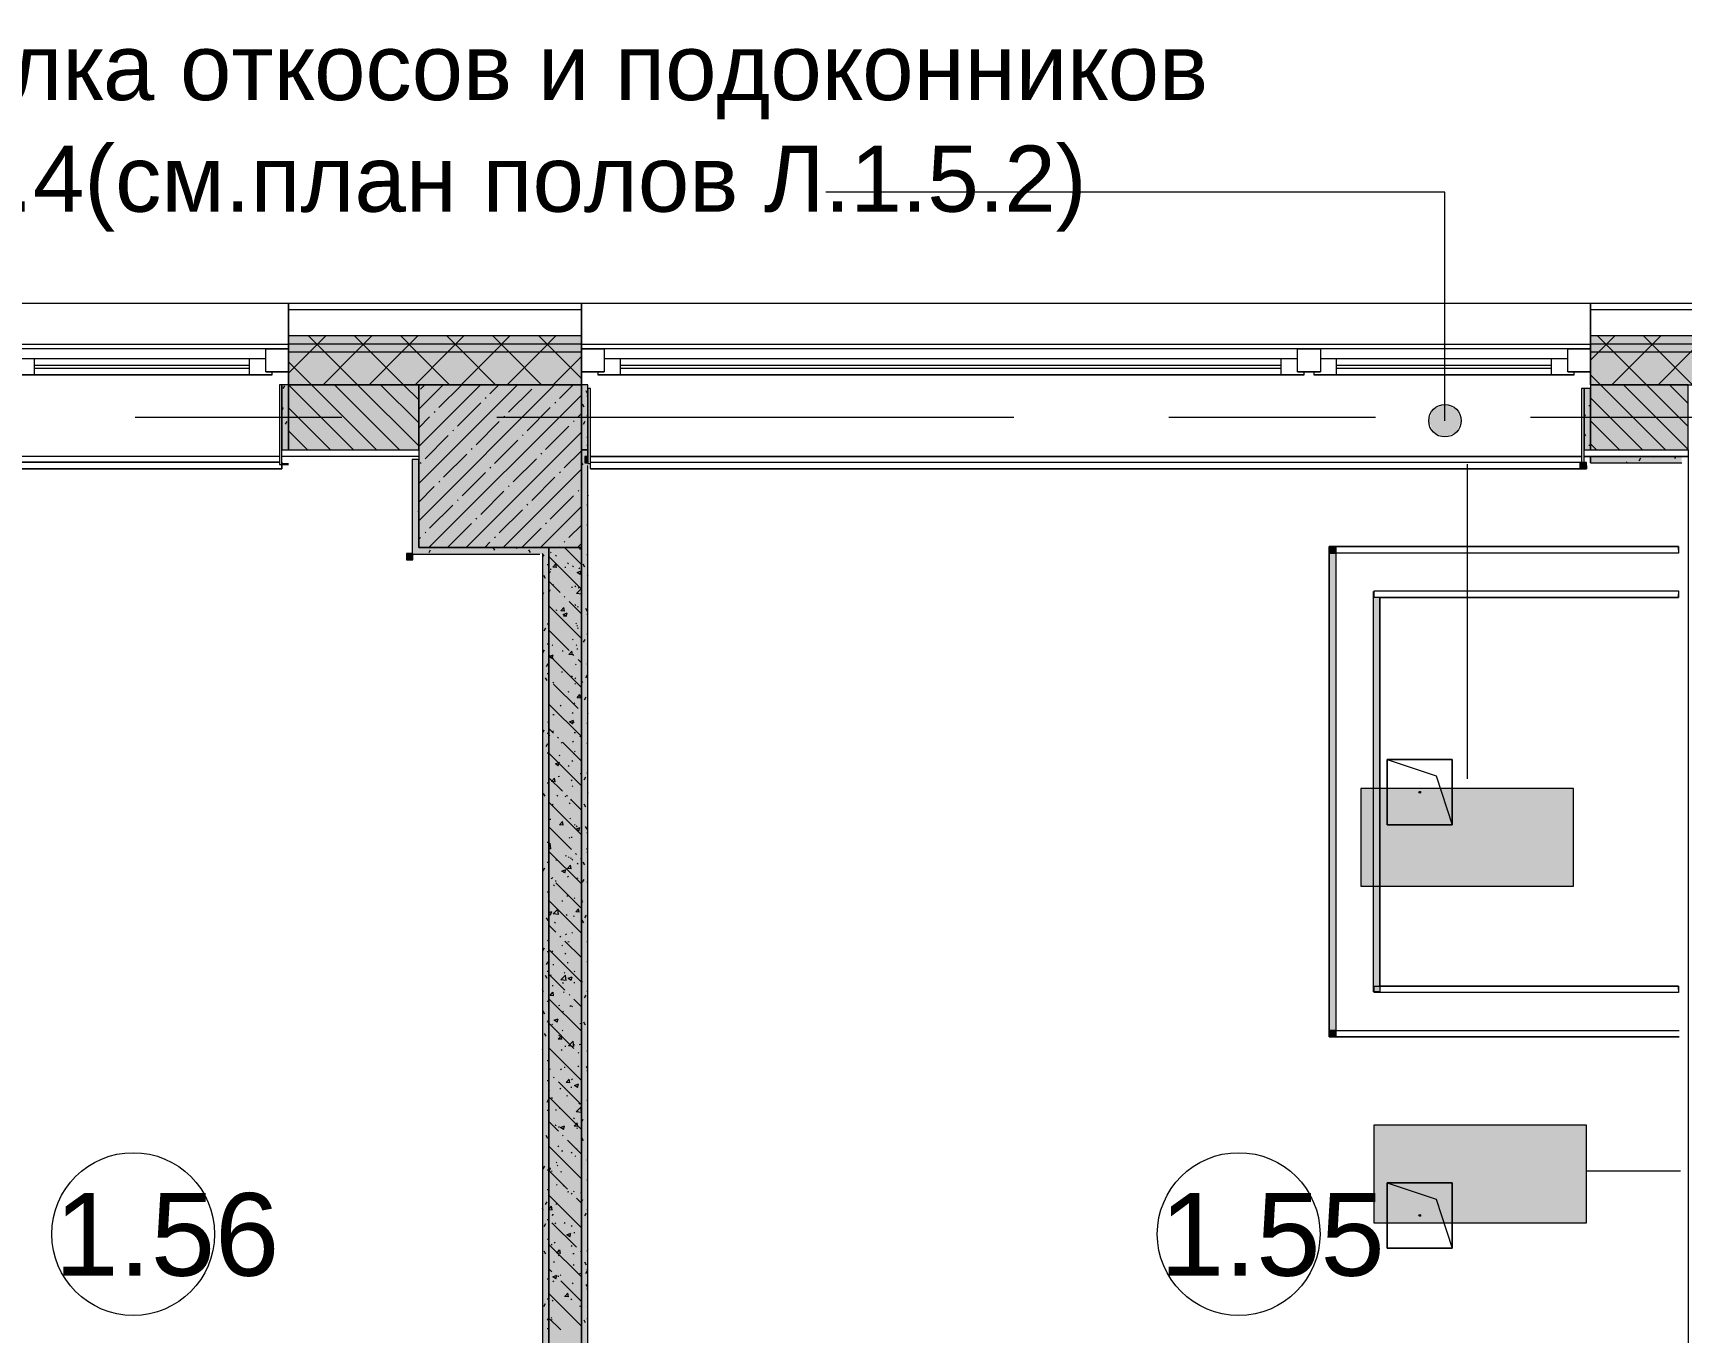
# Model space of a CAD drawing. Header units: millimetres. Extents: x -3817 to 677485, y -22715 to 103890.
# Drawn here: x 75808 to 80871, y 26102 to 30092 of the extents above; entities that cross this region are included whole.
import ezdxf

# ---------------------------------------------------------------- set-up
doc = ezdxf.new("R2010")
doc.units = ezdxf.units.MM
doc.layers.add('PDF _Геометрия', color=7, linetype='Continuous', true_color=0x1d1d1d)
doc.layers.add('PDF _Сплошная заливка', color=7, linetype='Continuous', true_color=0xffffff)
doc.layers.add('PDF _Текст', color=7, linetype='Continuous')
doc.styles.add('PDF GOST-Common', font='arial.ttf')

msp = doc.modelspace()

# ---------------------------------------------------------------- hatches: boundary and pattern name
at = {"layer": 'PDF _Сплошная заливка', "transparency": 33554559}
h = msp.add_hatch(color=256, dxfattribs=at)
h.paths.add_polyline_path([(85213.3, 29111.3), (85213.3, 29161.3), (80593.3, 29161.3), (80593.3, 29111.3), (84533.7, 29111.3)], flags=0)
h.paths.add_polyline_path([(70803.3, 29111.3), (71053.3, 29111.3), (71053.3, 29161.3), (68453.3, 29161.3), (68453.3, 29111.3), (70432.2, 29111.3)], flags=0)
h.paths.add_polyline_path([(73153.3, 29111.3), (74493.3, 29111.3), (74493.3, 29161.3), (73153.3, 29161.3)], flags=0)
h.paths.add_polyline_path([(77111.9, 29111.3), (77493.3, 29111.3), (77493.3, 29161.3), (76593.3, 29161.3), (76593.3, 29111.3)], flags=0)
h.paths.add_polyline_path([(60248.3, 29111.3), (61303.3, 29111.3), (61303.3, 29161.3), (60248.3, 29161.3)], flags=0)
h.paths.add_polyline_path([(66403.3, 29111.3), (67353.3, 29111.3), (67353.3, 29161.3), (66403.3, 29161.3)], flags=0)
h.paths.add_polyline_path([(57815.1, 29111.3), (57948.3, 29111.3), (57948.3, 29161.3), (57103.3, 29161.3), (57103.3, 29111.3), (57444.1, 29111.3)], flags=0)
h.paths.add_polyline_path([(51103.3, 29111.3), (52003.3, 29111.3), (52003.3, 29161.3), (51103.3, 29161.3)], flags=0)
h.paths.add_polyline_path([(55003.3, 29111.3), (55003.3, 29161.3), (54103.3, 29161.3), (54104.2, 29111.3), (54846.4, 29111.3)], flags=0)
h.paths.add_polyline_path([(49003.3, 29111.3), (49003.3, 29161.3), (47903.3, 29161.3), (47903.3, 29111.3), (48909, 29111.3)], flags=0)
h.paths.add_polyline_path([(44803.3, 29111.3), (44803.3, 29161.3), (42403.3, 29161.3), (42403.3, 29111.3), (44455.9, 29111.3)], flags=0)
h = msp.add_hatch(color=256, dxfattribs=at)
h.paths.add_polyline_path([(85213.3, 29011.3), (85213.3, 29111.3), (80593.3, 29111.3), (80593.3, 29011.3), (84533.7, 29011.3)], flags=0)
h.paths.add_polyline_path([(77493.3, 29011.3), (77493.3, 29111.3), (76593.3, 29111.3), (76593.3, 29011.3), (77111.9, 29011.3)], flags=0)
h.paths.add_polyline_path([(67353.3, 29011.3), (67353.3, 29013.3), (67321.3, 29013.3), (67321.3, 29021.3), (67353.3, 29021.3), (67353.3, 29111.3), (66403.3, 29111.3), (66403.3, 29011.3), (67321.3, 29011.3)], flags=0)
h.paths.add_polyline_path([(68485.3, 29011.3), (71053.3, 29011.3), (71053.3, 29111.3), (68453.3, 29111.3), (68453.3, 29021.3), (68485.3, 29021.3), (68485.3, 29013.3), (68453.3, 29011.3)], flags=0)
h.paths.add_polyline_path([(74283.3, 29011.3), (74493.3, 29011.3), (74493.3, 29111.3), (73153.3, 29111.3), (73153.3, 29011.3), (74143.2, 29011.3)], flags=0)
h.paths.add_polyline_path([(54403.3, 29011.3), (55003.3, 29011.3), (55003.3, 29111.3), (54103.3, 29111.3), (54104.2, 29011.3)], flags=0)
h.paths.add_polyline_path([(60783.9, 29011.3), (61303.3, 29011.3), (61303.3, 29111.3), (60248.3, 29111.3), (60248.3, 29011.3), (60412.8, 29011.3)], flags=0)
h.paths.add_polyline_path([(51103.3, 29011.3), (52003.3, 29011.3), (52003.3, 29111.3), (51103.3, 29111.3)], flags=0)
h.paths.add_polyline_path([(57103.3, 29011.3), (57948.3, 29011.3), (57948.3, 29111.3), (57103.3, 29111.3)], flags=0)
h.paths.add_polyline_path([(48403.3, 29011.3), (49003.3, 29011.3), (49003.3, 29111.3), (47903.3, 29111.3), (47903.3, 29011.3), (48166.8, 29011.3)], flags=0)
h.paths.add_polyline_path([(44803.3, 29011.3), (44803.3, 29111.3), (42403.3, 29111.3), (42403.3, 29011.3), (44455.9, 29011.3)], flags=0)
h = msp.add_hatch(color=256, dxfattribs=at)
h.paths.add_polyline_path([(80822.8, 28811.3), (80893.3, 28811.3), (80893.3, 29011.3), (80593.3, 29011.3), (80593.3, 28811.3)], flags=0)
h.paths.add_polyline_path([(73783.3, 28811.3), (73783.3, 29011.3), (73153.3, 29011.3), (73153.3, 28811.3), (73401, 28811.3)], flags=0)
h.paths.add_polyline_path([(74493.3, 28811.3), (74493.3, 29011.3), (74283.3, 29011.3), (74283.3, 28811.3)], flags=0)
h.paths.add_polyline_path([(76593.3, 28811.3), (76993.3, 28811.3), (76993.3, 29011.3), (76593.3, 29011.3)], flags=0)
h.paths.add_polyline_path([(68553.3, 28811.3), (70553.3, 28811.3), (70553.3, 29011.3), (68449.3, 29011.3), (68449.3, 28811.3)], flags=0)
h.paths.add_polyline_path([(67303.3, 28811.3), (67303.3, 29011.3), (67003.3, 29011.3), (67003.3, 28811.3), (67092.4, 28811.3)], flags=0)
h.paths.add_polyline_path([(60248.3, 28811.3), (60378.3, 28811.3), (60378.3, 29008.8), (60978.3, 29008.8), (60978.3, 28811.3), (61303.3, 28811.3), (61303.3, 29011.3), (60248.3, 29011.3), (60248.3, 28992.2)], flags=0)
h.paths.add_polyline_path([(54103.3, 28811.3), (54403.3, 28811.3), (54403.3, 29011.3), (54103.3, 29011.3)], flags=0)
h.paths.add_polyline_path([(57948.3, 28811.3), (57948.3, 29011.3), (57103.3, 29011.3), (57103.3, 28811.3), (57815.1, 28811.3)], flags=0)
h.paths.add_polyline_path([(43003.3, 28811.3), (44803.3, 28811.3), (44803.3, 29011.3), (43003.3, 29011.3)], flags=0)
h.paths.add_polyline_path([(52003.3, 28811.3), (52003.3, 29011.3), (51103.3, 29011.3), (51103.3, 28811.3), (51877.7, 28811.3)], flags=0)
h.paths.add_polyline_path([(47903.3, 28811.3), (48403.3, 28811.3), (48403.3, 29011.3), (47903.3, 29011.3)], flags=0)
for color, points in [(256, [(77111.9, 28511.3), (77493.3, 28511.3), (77493.3, 29011.3), (76993.3, 29011.3), (76993.3, 28511.3)]), (7, [(80146, 28850.8), (80181.3, 28865.5), (80196, 28900.8), (80181.3, 28936.2), (80146, 28950.8), (80110.6, 28936.2), (80096, 28900.8), (80110.6, 28865.5)]), (256, [(77393.3, 28491.3), (77393.3, 28511.3), (76993.3, 28511.3), (76993.3, 28491.3), (77373.3, 28491.3)])]:
    msp.add_hatch(color=color, dxfattribs=at).paths.add_polyline_path(points)

# ---------------------------------------------------------------- linework, layer by layer
at = {"layer": 'PDF _Геометрия', "color": 7, "lineweight": 9}
for points in [[(80146, 28900.8), (80146, 29602.8), (79271, 29602.8), (78244, 29602.8)], [(77493.3, 29241.3), (76593.3, 29241.3)], [(85213.3, 29161.3), (85213.3, 29241.3), (80593.3, 29241.3)], [(77493.3, 29161.3), (76593.3, 29161.3)], [(77493.3, 29136.3), (76593.3, 29136.3)], [(85213.3, 29111.3), (85213.3, 29161.3), (80593.3, 29161.3)], [(85453.3, 25670.3), (85292.3, 25670.3), (85292.3, 29136.3), (80593.3, 29136.3)], [(77493.3, 29111.3), (76593.3, 29111.3)], [(85213.3, 29011.3), (85213.3, 29111.3), (80593.3, 29111.3)], [(76565.3, 28773.3), (74527.8, 28773.3), (76565.3, 28773.3)], [(76573.3, 28773.3), (76573.3, 28753.3), (76573.3, 28763.3)], [(77513.3, 24731.3), (77513.3, 28763.3)], [(77521.3, 28753.3), (80580.8, 28753.3), (77521.3, 28753.3), (77521.3, 28773.3), (80565.3, 28773.3)], [(80214.6, 28767.4), (80214.6, 27800.9)], [(80573.2, 28773.3), (80580.8, 28773.3)], [(80580.8, 28763.3), (80580.8, 28753.3), (80580.8, 28763.3)], [(80593.3, 28771.3), (80852.3, 28771.3), (80873.3, 28771.3)], [(79790.3, 28494.3), (79790.3, 28514.3), (79790.3, 28494.3)], [(79810.3, 28514.3), (79790.3, 28514.3), (79810.3, 28514.3), (79810.3, 27008.3)], [(79790.8, 28514.3), (79810.3, 28514.3)], [(80863.3, 28504.3), (80863.3, 28514.3), (80863.3, 28494.3), (79810.3, 28494.3)], [(76993.3, 28491.3), (77365.3, 28491.3)], [(77373.3, 28491.3), (77373.3, 25139.3)], [(80863.3, 27154.3), (80863.3, 27164.3), (80863.3, 27144.3), (79928.3, 27144.3), (79928.3, 27164.3), (80863.3, 27164.3), (79946.3, 27164.3), (79946.3, 28358.3), (79946.3, 27146.3), (79926.3, 27146.3), (79926.3, 28376.3)], [(79946.3, 28358.3), (80863.3, 28358.3), (79928.3, 28358.3), (79928.3, 28378.3), (80863.3, 28378.3), (80863.3, 28358.3), (80863.3, 28368.3)], [(79968.6, 27859.8), (80118.6, 27809.8), (80168.6, 27659.8)], [(79810.3, 27008.4), (79790.3, 27008.4), (79790.3, 27027.9)], [(79810.3, 27008.3), (79790.3, 27008.3), (79810.3, 27008.3)], [(79800.3, 27008.3), (80865.3, 27008.3), (79800.3, 27008.3), (79800.3, 27028.3), (80865.3, 27028.3)], [(80869.3, 26595.7), (80581.1, 26595.7)], [(79968.6, 26559.8), (80118.6, 26509.8), (80168.6, 26359.8)]]:
    msp.add_lwpolyline(points, dxfattribs=at)
at = {"layer": 'PDF _Геометрия', "color": 9, "lineweight": 9, "true_color": 0xc0c0c0}
for points in [[(76593.3, 29011.3), (76593.3, 29261.3), (74493.3, 29261.3), (74493.3, 29011.3), (74493.3, 28811.3), (74283.3, 28811.3), (74283.3, 29011.3), (73783.3, 29011.3), (73783.3, 28811.3), (73153.3, 28811.3), (73153.3, 29011.3), (73153.3, 29261.3), (74493.3, 29261.3), (74493.3, 29011.3)], [(80593.3, 29011.3), (80593.3, 29261.3), (77493.3, 29261.3), (77493.3, 29011.3)], [(85453.3, 25749.3), (85371.3, 25749.3), (85371.3, 29261.3), (85366.3, 29261.3), (85213.3, 29261.3), (80593.3, 29261.3), (80593.3, 29011.3), (80593.3, 28811.3), (80893.3, 28811.3), (80893.3, 29011.3), (85213.3, 29011.3), (85213.3, 25591.3), (85363.3, 25591.3)], [(80573.3, 28771.3), (80573.3, 28999.3), (80565.3, 28999.3), (80565.3, 28767.4), (80573.3, 28767.4)], [(77513.3, 28771.3), (77513.3, 28811.3), (77493.3, 28811.3), (77493.3, 24711.3), (77513.3, 24711.3), (77563.3, 24711.3), (77493.3, 24711.3), (77493.3, 28511.3), (77393.3, 28511.3), (77393.3, 25111.4)], [(80893.3, 28811.3), (80893.3, 28791.3), (80573.3, 28791.3), (80593.3, 28791.3), (80593.3, 28771.3), (80593.3, 28791.3), (80873.3, 28791.3), (80893.3, 28791.3), (80893.3, 24731.3), (80893.3, 24711.3), (78723.3, 24711.3), (80893.3, 24711.3)], [(76565.3, 28791.3), (74521.3, 28791.3)], [(76993.3, 24711.3), (76493.3, 24711.3), (76493.3, 25011.3), (76993.3, 25011.3), (76993.3, 25111.4), (76393.3, 25111.4), (76393.3, 25011.3), (76393.3, 24711.3), (76018.1, 24711.3), (76373.3, 24711.3), (76393.3, 24711.3), (76393.3, 25111.4), (77373.3, 25111.4), (77393.3, 25111.4), (77393.3, 28491.3), (77393.3, 28511.3), (76993.3, 28511.3), (76993.3, 28781.3), (76973.3, 28781.3), (76973.3, 28491.3), (76993.3, 28491.3)], [(76993.3, 28791.3), (76573.3, 28791.3)]]:
    msp.add_lwpolyline(points, dxfattribs=at)
for points in [[(76593.3, 29011.3), (76593.3, 28811.3), (76993.3, 28811.3), (76993.3, 29011.3), (77493.3, 29011.3), (77493.3, 29261.3), (76593.3, 29261.3)], [(76573.3, 28766.3), (76573.3, 29011.3), (76565.3, 29011.3), (76565.3, 28766.3)], [(76593.3, 28811.3), (76593.3, 29011.3), (76573.3, 29011.3), (76573.3, 28811.3)], [(77513.3, 28811.3), (77513.3, 29011.3), (77493.3, 29011.3), (77493.3, 28811.3)], [(77521.3, 28769.3), (77521.3, 28999.3), (77513.3, 28999.3), (77513.3, 28769.3)], [(80593.3, 28811.3), (80593.3, 28999.3), (80573.3, 28999.3), (80573.3, 28811.3)], [(77503.3, 28771.3), (77513.3, 28771.3), (77513.3, 28791.3), (77503.3, 28791.3)], [(80565.3, 28791.3), (77521.3, 28791.3)]]:
    msp.add_lwpolyline(points, close=True, dxfattribs=at)
at = {"layer": 'PDF _Геометрия', "color": 116, "lineweight": 13, "true_color": 0x008040}
for points in [[(74493.3, 29136.3), (76593.3, 29136.3)], [(77493.3, 29136.3), (80593.3, 29136.3)]]:
    msp.add_lwpolyline(points, dxfattribs=at)
at = {"layer": 'PDF _Геометрия', "color": 253, "lineweight": 9, "true_color": 0xaaaaaa}
for points in [[(76593.3, 29121.3), (74493.3, 29121.3)], [(80593.3, 29121.3), (77493.3, 29121.3)], [(75813.3, 29071.3), (76473.3, 29071.3)], [(77613.3, 29071.3), (79643.3, 29071.3)], [(79813.3, 29071.3), (80473.3, 29071.3)], [(76473.3, 29061.3), (75813.3, 29061.3)], [(76523.3, 29051.4), (76593.3, 29051.4)], [(77493.3, 29051.4), (77563.3, 29051.4)], [(79643.3, 29061.3), (77613.3, 29061.3)], [(79693.3, 29051.4), (79763.3, 29051.4)], [(80473.3, 29061.3), (79813.3, 29061.3)], [(80523.3, 29051.4), (80593.3, 29051.4)], [(76122.6, 28911.3), (76757.6, 28911.3)], [(77233.8, 28911.3), (78821.3, 28911.3)], [(79297.6, 28911.3), (79932.6, 28911.3)], [(80408.8, 28911.3), (82443.3, 28911.3), (84943.3, 28911.3)]]:
    msp.add_lwpolyline(points, dxfattribs=at)
at = {"layer": 'PDF _Геометрия', "color": 253, "lineweight": 13, "true_color": 0xaaaaaa}
for points in [[(76593.3, 29121.3), (76593.3, 29051.4), (76523.3, 29051.4), (76523.3, 29121.3)], [(77563.3, 29121.3), (77563.3, 29051.4), (77493.3, 29051.4), (77493.3, 29121.3)], [(79763.3, 29121.3), (79763.3, 29051.4), (79693.3, 29051.4), (79693.3, 29121.3)], [(80593.3, 29121.3), (80593.3, 29051.4), (80523.3, 29051.4), (80523.3, 29121.3)], [(75743.3, 29041.3), (76543.3, 29041.3), (76543.3, 29051.4), (76523.3, 29051.4), (76523.3, 29091.3), (75763.3, 29091.3), (75763.3, 29051.4), (75743.3, 29051.4)], [(77543.3, 29041.3), (79713.3, 29041.3), (79713.3, 29051.4), (79693.3, 29051.4), (79693.3, 29091.3), (77563.3, 29091.3), (77563.3, 29051.4), (77543.3, 29051.4)], [(79743.3, 29041.3), (80543.3, 29041.3), (80543.3, 29051.4), (80523.3, 29051.4), (80523.3, 29091.3), (79763.3, 29091.3), (79763.3, 29051.4), (79743.3, 29051.4)]]:
    msp.add_lwpolyline(points, close=True, dxfattribs=at)
at = {"layer": 'PDF _Геометрия', "lineweight": 9}
for points in [[(76593.3, 29046.7), (76657.9, 29111.3), (76707.9, 29161.3)], [(76993.3, 28823.2), (76805.1, 29011.3), (76705.1, 29111.3), (76655.1, 29161.3)], [(76699.3, 29011.3), (76799.3, 29111.3), (76849.3, 29161.3)], [(76993.3, 28964.6), (76946.5, 29011.3), (76846.5, 29111.3), (76796.5, 29161.3)], [(76840.7, 29011.3), (76940.7, 29111.3), (76990.7, 29161.3)], [(77088, 29011.3), (76988, 29111.3), (76938, 29161.3)], [(76982.2, 29011.3), (77082.2, 29111.3), (77132.2, 29161.3)], [(77229.4, 29011.3), (77129.4, 29111.3), (77079.4, 29161.3)], [(77123.6, 29011.3), (77223.6, 29111.3), (77273.6, 29161.3)], [(77370.8, 29011.3), (77270.8, 29111.3), (77220.8, 29161.3)], [(77265, 29011.3), (77365, 29111.3), (77415, 29161.3)], [(77493.3, 29030.3), (77412.2, 29111.3), (77362.2, 29161.3)], [(80593.3, 29086.9), (80617.7, 29111.3), (80667.7, 29161.3)], [(80893.3, 28883), (80764.9, 29011.3), (80664.9, 29111.3), (80614.9, 29161.3)], [(80659.1, 29011.3), (80759.1, 29111.3), (80809.1, 29161.3)], [(80906.3, 29011.3), (80806.3, 29111.3), (80756.3, 29161.3)], [(80800.5, 29011.3), (80900.5, 29111.3), (80950.5, 29161.3)], [(76863.7, 28811.3), (76663.7, 29011.3), (76593.3, 29081.8)], [(77406.4, 29011.3), (77493.3, 29098.2)], [(76793, 28811.3), (76593.3, 29011.1)], [(76934.4, 28811.3), (76734.4, 29011.3)], [(76993.3, 28893.9), (76875.8, 29011.3)], [(76993.3, 28935.9), (77068.7, 29011.3)], [(76993.3, 28821.8), (77182.8, 29011.3)], [(76993.3, 28707.8), (77296.8, 29011.3)], [(76993.3, 28593.7), (77410.9, 29011.3)], [(76998.4, 28998), (77011.7, 29011.3)], [(77055.4, 28941), (77125.8, 29011.3)], [(77212.3, 28983.8), (77239.8, 29011.3)], [(77426.1, 28969.5), (77467.9, 29011.3)], [(80823.5, 28811.3), (80623.5, 29011.3), (80593.3, 29041.6)], [(80893.3, 28812.3), (80694.2, 29011.3)], [(80893.3, 28953.7), (80835.6, 29011.3)], [(77024.9, 28511.3), (77493.3, 28979.7)], [(77198, 28969.5), (77200.4, 28971.9)], [(77269.3, 28926.8), (77340.6, 28998)], [(80752.8, 28811.3), (80593.3, 28970.9)], [(76722.3, 28811.3), (76593.3, 28940.4)], [(76993.3, 28878.9), (77026.9, 28912.5)], [(77041.2, 28926.8), (77043.5, 28929.1)], [(77112.5, 28884), (77183.7, 28955.3)], [(77255, 28912.5), (77257.4, 28914.9)], [(77326.3, 28869.7), (77397.6, 28941)], [(77411.8, 28955.3), (77414.2, 28957.6)], [(77483.1, 28912.5), (77493.3, 28922.7)], [(76651.6, 28811.3), (76593.3, 28869.6)], [(77098.2, 28869.7), (77100.6, 28872.1)], [(77139, 28511.3), (77493.3, 28865.6)], [(77169.5, 28827), (77240.8, 28898.3)], [(77383.3, 28812.7), (77454.6, 28884)], [(77468.9, 28898.3), (77471.2, 28900.6)], [(80682.1, 28811.3), (80593.3, 28900.2)], [(77012.7, 28784.2), (77083.9, 28855.5)], [(77155.2, 28812.7), (77157.6, 28815.1)], [(77226.5, 28769.9), (77297.8, 28841.2)], [(77312, 28855.5), (77314.4, 28857.9)], [(77440.4, 28755.7), (77493.3, 28808.6)], [(80611.4, 28811.3), (80593.3, 28829.4)], [(76998.4, 28769.9), (77000.8, 28772.3)], [(77069.7, 28727.2), (77141, 28798.5)], [(77212.3, 28755.7), (77214.6, 28758.1)], [(77283.5, 28712.9), (77354.8, 28784.2)], [(77369.1, 28798.5), (77371.4, 28800.8)], [(77055.4, 28712.9), (77057.8, 28715.3)], [(77126.7, 28670.2), (77198, 28741.4)], [(77253, 28511.3), (77493.3, 28751.6)], [(77340.6, 28655.9), (77411.8, 28727.2)], [(77426.1, 28741.4), (77428.5, 28743.8)], [(76993.3, 28650.8), (77041.2, 28698.7)], [(77112.5, 28655.9), (77114.8, 28658.3)], [(77183.7, 28613.1), (77255, 28684.4)], [(77269.3, 28698.7), (77271.6, 28701)], [(77397.6, 28598.9), (77468.9, 28670.2)], [(77483.1, 28684.4), (77485.5, 28686.8)], [(77026.9, 28570.4), (77098.2, 28641.6)], [(77240.8, 28556.1), (77312, 28627.4)], [(77326.3, 28641.6), (77328.7, 28644)], [(77367.1, 28511.3), (77493.3, 28637.5)], [(77012.7, 28556.1), (77015, 28558.5)], [(77083.9, 28513.3), (77155.2, 28584.6)], [(77169.5, 28598.9), (77171.9, 28601.2)], [(77310.1, 28511.3), (77369.1, 28570.4)], [(77383.3, 28584.6), (77385.7, 28587)], [(77454.6, 28541.8), (77493.3, 28580.5)], [(76993.3, 28536.7), (76998.4, 28541.8)], [(77196, 28511.3), (77212.3, 28527.6)], [(77226.5, 28541.8), (77228.9, 28544.2)], [(77424.1, 28511.3), (77426.1, 28513.3)], [(77440.4, 28527.6), (77442.7, 28530)], [(77481.1, 28511.3), (77493.3, 28523.5)]]:
    msp.add_lwpolyline(points, dxfattribs=at)
at = {"layer": 'PDF _Геометрия', "color": 253, "lineweight": 13, "true_color": 0xaaaaaa}
for points in [[(75813.3, 29041.3), (75813.3, 29091.3)], [(76473.3, 29041.3), (76473.3, 29091.3)], [(77613.3, 29041.3), (77613.3, 29091.3)], [(79643.3, 29041.3), (79643.3, 29091.3)], [(79813.3, 29041.3), (79813.3, 29091.3)], [(80473.3, 29041.3), (80473.3, 29091.3)], [(76543.3, 29041.3), (75743.3, 29041.3)], [(79713.3, 29041.3), (77543.3, 29041.3)], [(80543.3, 29041.3), (79743.3, 29041.3)]]:
    msp.add_lwpolyline(points, dxfattribs=at)
at = {"layer": 'PDF _Геометрия', "color": 253, "lineweight": 9, "true_color": 0x9b9b9b}
for points in [[(76582.2, 29010.4), (76581.6, 29011.3)], [(76581.3, 29008.2), (76576.2, 28999.5)], [(77512.3, 28984.3), (77507.3, 28993)], [(77510.1, 28977.6), (77513.3, 28977.6)], [(76573.3, 28947.1), (76575.2, 28947.1)], [(76577.2, 28940.2), (76573.3, 28933.4)], [(77501.2, 28942.6), (77496.2, 28951.3)], [(77510.1, 28916.6), (77513.3, 28916.6)], [(80574.9, 28922.3), (80573.3, 28925.2)], [(80577, 28918.6), (80573.3, 28912.2)], [(80588.5, 28947.1), (80593.3, 28947.1)], [(76588.3, 28898.6), (76583.3, 28889.9)], [(77503.3, 28898.3), (77498.2, 28889.6)], [(80579, 28854.3), (80574, 28863)], [(76573.3, 28825.2), (76575.2, 28825.2)], [(77494.1, 28833), (77493.3, 28834.5)], [(77513.3, 28854.6), (77509.4, 28847.9)], [(77510.1, 28825.2), (77513.3, 28825.2)], [(80588.5, 28825.2), (80593.3, 28825.2)], [(76991.9, 28764.2), (76993.3, 28764.2)], [(77498.2, 28764.9), (77493.3, 28773.5)], [(80662.1, 28771.3), (80661.3, 28772.6)], [(80704.9, 28774.4), (80703.1, 28771.3)], [(80746.5, 28785.5), (80741.5, 28776.8)], [(80785.1, 28791.3), (80783.1, 28788)], [(80855.5, 28791.3), (80851.2, 28783.9)], [(77513.3, 28671.8), (77512.4, 28670.2)], [(77513.3, 28677.9), (77512.5, 28679.2)], [(76973.3, 28637.8), (76973.3, 28637.8)], [(76993.3, 28624.5), (76990.4, 28619.6)], [(76991.9, 28642.3), (76993.3, 28642.3)], [(77510.1, 28642.3), (77513.3, 28642.3)], [(77510.1, 28581.3), (77513.3, 28581.3)], [(76991.9, 28550.9), (76993.3, 28550.9)], [(77227.2, 28502.9), (77222.3, 28511.3)], [(77244.7, 28511.3), (77243.2, 28508.9)], [(77295.2, 28506.9), (77292.7, 28511.3)], [(77494, 28516.5), (77493.3, 28515.2)], [(77028.9, 28503.4), (77023.9, 28494.7)], [(77336.8, 28495.8), (77331.8, 28504.5)], [(77378.5, 28484.6), (77374.6, 28491.3), (77373.4, 28493.3)], [(77388.1, 28459.4), (77393.3, 28459.4)], [(77503.4, 28451.2), (77498.4, 28459.9)], [(77510.1, 28489.9), (77513.3, 28489.9)], [(77382.6, 28416.6), (77377.5, 28425.3)], [(77513.3, 28427.9), (77511.3, 28424.5)], [(77376.2, 28373.3), (77373.3, 28368.3)], [(77511.5, 28315.1), (77506.5, 28323.8)], [(77510.1, 28307), (77513.3, 28307)], [(77383.2, 28263.7), (77378.2, 28254.9)], [(77388.1, 28276.5), (77393.3, 28276.5)], [(77388.1, 28215.6), (77393.3, 28215.6)], [(77504.1, 28229.1), (77499, 28220.4)], [(77510.1, 28246.1), (77513.3, 28246.1)], [(77379.1, 28195.6), (77374.1, 28186.9)], [(77390.3, 28154), (77385.3, 28145.3)], [(77510.1, 28154.6), (77513.3, 28154.6)], [(77387.7, 28102.8), (77382.7, 28111.5)], [(77388.1, 28124.1), (77393.3, 28124.1)], [(77497.4, 28095.8), (77493.3, 28102.9)], [(77511.1, 28119.4), (77506.1, 28110.7)], [(77507, 28051.4), (77502, 28042.7)], [(77513.3, 28001.2), (77513.2, 28001)], [(77378, 27949.9), (77373.3, 27941.6)], [(77393.3, 27971.3), (77390.9, 27975.5)], [(77510.1, 27971.7), (77513.3, 27971.7)], [(77389.2, 27908.3), (77384.2, 27899.5)], [(77388.1, 27941.3), (77393.3, 27941.3)], [(77510.1, 27910.8), (77513.3, 27910.8)], [(77373.6, 27883.5), (77373.3, 27884.1)], [(77388.1, 27880.3), (77393.3, 27880.3)], [(77505.9, 27805.7), (77500.9, 27796.9)], [(77510.1, 27819.3), (77513.3, 27819.3)], [(77381.8, 27747.4), (77376.7, 27756.1)], [(77388.1, 27788.9), (77393.3, 27788.9)], [(77513.3, 27757.4), (77512.1, 27755.3)], [(77513.3, 27763.5), (77512.8, 27764.3)], [(77506.7, 27714), (77501.6, 27722.7)], [(77510.7, 27645.9), (77505.7, 27654.6)], [(77388.1, 27606), (77393.3, 27606)], [(77493.7, 27601.6), (77493.3, 27600.8)], [(77510.1, 27636.5), (77513.3, 27636.5)], [(77388.1, 27545), (77393.3, 27545)], [(77503.7, 27536.3), (77498.6, 27545)], [(77513.3, 27580.6), (77509.8, 27586.6)], [(77510.1, 27575.5), (77513.3, 27575.5)], [(77379.9, 27526.5), (77374.9, 27517.7)], [(77388.1, 27453.6), (77393.3, 27453.6)], [(77500.8, 27491.9), (77495.7, 27483.2)], [(77510.1, 27484.1), (77513.3, 27484.1)], [(77496.6, 27426.6), (77493.3, 27432.4)], [(77496.7, 27423.9), (77493.3, 27417.9)], [(77391, 27365.6), (77386, 27374.3)], [(77500.7, 27358.6), (77495.7, 27367.3)], [(77507.8, 27382.2), (77502.8, 27373.5)], [(77393.3, 27300.8), (77390.1, 27306.3)], [(77510.1, 27301.2), (77513.3, 27301.2)], [(77378.8, 27280.7), (77373.8, 27272)], [(77390, 27239.1), (77385, 27230.4)], [(77388.1, 27270.7), (77393.3, 27270.7)], [(77510.1, 27240.2), (77513.3, 27240.2)], [(77388, 27187.9), (77383, 27196.6)], [(77388.1, 27209.8), (77393.3, 27209.8)], [(77376.9, 27146.3), (77373.3, 27152.5)], [(77495.6, 27178.1), (77493.3, 27174.1)], [(77510.1, 27148.8), (77513.3, 27148.8)], [(77388.1, 27118.3), (77393.3, 27118.3)], [(77393.3, 27122.8), (77392, 27120.7)], [(77506.7, 27136.5), (77501.7, 27127.8)], [(77381, 27078.3), (77375.9, 27087)], [(77393, 27061.4), (77388, 27052.7)], [(77505.9, 27044.8), (77500.8, 27053.5)], [(77513.3, 27086.8), (77512.9, 27086.1)], [(77385, 27010.2), (77380, 27018.9)], [(77373.9, 26968.6), (77373.3, 26969.7)], [(77388.1, 26935.4), (77393.3, 26935.4)], [(77510.1, 26965.9), (77513.3, 26965.9)], [(77513.3, 26910.1), (77509, 26917.4)], [(77510.1, 26904.9), (77513.3, 26904.9)], [(77388.1, 26874.5), (77393.3, 26874.5)], [(77391.9, 26815.6), (77386.9, 26806.9)], [(77510.1, 26813.5), (77513.3, 26813.5)], [(77388.1, 26783), (77393.3, 26783)], [(77497.5, 26754.7), (77493.3, 26747.4)], [(77390.2, 26696.5), (77385.2, 26705.2)], [(77499.9, 26689.4), (77494.9, 26698.1)], [(77379.6, 26611.5), (77374.6, 26602.8)], [(77388.1, 26600.1), (77393.3, 26600.1)], [(77510.1, 26630.6), (77513.3, 26630.6)], [(77388.1, 26539.2), (77393.3, 26539.2)], [(77510.1, 26569.7), (77513.3, 26569.7)], [(77376.1, 26477.1), (77373.3, 26482)], [(77386.7, 26501.9), (77381.7, 26493.2)], [(77496.4, 26508.9), (77493.3, 26503.5)], [(77382.6, 26433.8), (77377.6, 26425.1)], [(77388.1, 26447.7), (77393.3, 26447.7)], [(77507.5, 26467.3), (77502.5, 26458.6)], [(77510.1, 26478.2), (77513.3, 26478.2)], [(77393.3, 26391.3), (77388.8, 26383.5)], [(77384.2, 26341.1), (77379.2, 26349.8)], [(77513.3, 26355.3), (77509.6, 26348.9)], [(77509.1, 26307.6), (77504.1, 26316.3)], [(77510.5, 26289.6), (77505.5, 26280.9)], [(77510.1, 26295.3), (77513.3, 26295.3)], [(77388.1, 26264.9), (77393.3, 26264.9)], [(77513.2, 26239.6), (77508.2, 26248.3)], [(77510.1, 26234.4), (77513.3, 26234.4)], [(77381.5, 26188.1), (77376.5, 26179.4)], [(77388.1, 26203.9), (77393.3, 26203.9)], [(77513.3, 26178.5), (77512.3, 26180.2)], [(77392.7, 26146.5), (77387.7, 26137.8)], [(77506.2, 26129.9), (77501.1, 26138.6)], [(77510.1, 26142.9), (77513.3, 26142.9)], [(77388.1, 26112.5), (77393.3, 26112.5)]]:
    msp.add_lwpolyline(points, dxfattribs=at)
at = {"layer": 'PDF _Геометрия', "color": 7, "lineweight": 9}
for points in [[(76993.3, 29011.3), (76593.3, 29011.3)], [(77493.3, 28511.3), (77493.3, 29011.3), (76993.3, 29011.3), (76993.3, 28811.3), (76993.3, 28511.3)], [(80893.3, 29011.3), (80593.3, 29011.3)], [(76573.3, 28753.3), (74508.3, 28753.3)], [(80863.3, 28514.3), (79790.3, 28514.3)], [(79790.3, 27008.3), (79790.3, 28514.3)], [(79790.8, 28494.3), (79810.3, 28494.3), (79810.3, 28514.3), (79790.8, 28514.3)], [(80168.6, 27659.8), (79968.6, 27659.8), (79968.6, 27859.8), (80168.6, 27859.8)], [(80168.6, 27659.8), (80168.6, 27859.8), (79968.6, 27859.8), (79968.6, 27659.8)], [(80541.2, 27770.8), (79888, 27770.8), (79888, 27470.8), (80541.2, 27470.8)], [(79790.3, 27027.9), (79790.3, 27008.4), (79810.3, 27008.4), (79810.3, 27027.9)], [(80581.1, 26737.6), (79928, 26737.6), (79928, 26437.6), (80581.1, 26437.6)], [(80168.6, 26359.8), (79968.6, 26359.8), (79968.6, 26559.8), (80168.6, 26559.8)], [(80168.6, 26359.8), (80168.6, 26559.8), (79968.6, 26559.8), (79968.6, 26359.8)]]:
    msp.add_lwpolyline(points, close=True, dxfattribs=at)
at = {"layer": 'PDF _Геометрия', "color": 7, "lineweight": 20}
for points in [[(80560.8, 28772.9), (80560.8, 28753.4), (80580.8, 28753.4), (80580.8, 28772.9)], [(76974.8, 28493.3), (76955.3, 28493.3), (76955.3, 28473.3), (76974.8, 28473.3)]]:
    msp.add_lwpolyline(points, close=True, dxfattribs=at)
at = {"layer": 'PDF _Геометрия', "color": 252, "lineweight": 9, "true_color": 0x878787}
for points in [[(77493.3, 28458.7), (77440.7, 28511.3)], [(77487.6, 28506.2), (77490.3, 28508.3)], [(77493.3, 28383.3), (77393.3, 28483.3)], [(77397.8, 28494.9), (77400.5, 28496.9)], [(77416.3, 28449.7), (77405.6, 28450.6), (77414.2, 28460.8)], [(77413.3, 28487.9), (77416.1, 28486.1)], [(77416.3, 28449.6), (77414.2, 28460.8)], [(77450.7, 28464), (77453.6, 28462.2)], [(77466.2, 28455), (77468.7, 28452.7)], [(77427.5, 28373.6), (77393.3, 28407.9)], [(77395.6, 28435.7), (77398.3, 28437.7)], [(77397.2, 28444.8), (77400.5, 28445.2)], [(77441.7, 28450.7), (77445, 28451.1)], [(77489.1, 28428.6), (77480.3, 28434.6), (77492.7, 28439.4)], [(77485.5, 28447.1), (77488.1, 28449.1)], [(77489.1, 28428.6), (77492.7, 28439.3)], [(77393.5, 28376.5), (77396.1, 28378.5)], [(77394.9, 28380.5), (77398.2, 28381)], [(77405.1, 28398.2), (77407.6, 28395.9)], [(77442.6, 28358.6), (77440.1, 28361.1)], [(77462.2, 28389.4), (77465.6, 28389.8)], [(77472.8, 28393.5), (77475.6, 28391.7)], [(77493.3, 28367.7), (77478.4, 28370), (77492.2, 28384.4)], [(77483.3, 28387.9), (77486, 28389.9)], [(77493.3, 28375.5), (77492.2, 28384.4)], [(77493.3, 28232.4), (77393.3, 28332.4)], [(77393.3, 28318.8), (77394, 28319.3)], [(77415.5, 28319.3), (77418.8, 28319.7)], [(77440.9, 28315.9), (77430.3, 28316.9), (77438.9, 28327.1)], [(77445.9, 28299.7), (77437, 28305.7), (77449.5, 28310.4)], [(77438.2, 28302.6), (77441, 28300.8)], [(77440.9, 28315.9), (77438.9, 28327)], [(77445.9, 28299.6), (77449.5, 28310.4)], [(77493.3, 28307.9), (77455.1, 28346)], [(77473, 28335.9), (77475.5, 28333.7)], [(77481.1, 28328.7), (77483.8, 28330.7)], [(77455.1, 28195.1), (77393.3, 28257)], [(77475.7, 28278.7), (77478.5, 28276.9)], [(77479, 28269.5), (77481.6, 28271.5)], [(77481, 28263.9), (77484.3, 28264.4)], [(77402.8, 28212.2), (77405.6, 28210.4)], [(77465.7, 28229.9), (77468.1, 28227.6)], [(77476.8, 28210.3), (77479.5, 28212.3)], [(77493.3, 28081.5), (77393.3, 28181.5)], [(77402.6, 28170.8), (77393.8, 28176.7), (77406.2, 28181.5)], [(77402.6, 28170.7), (77406.2, 28181.5)], [(77404.6, 28173), (77407, 28170.8)], [(77434.2, 28193.8), (77437.5, 28194.2)], [(77465.6, 28182.2), (77455, 28183.1), (77463.5, 28193.4)], [(77465.6, 28182.1), (77463.6, 28193.3)], [(77470.2, 28180), (77467.7, 28182.6)], [(77474.6, 28151.1), (77477.3, 28153.2)], [(77478.7, 28199.7), (77482.1, 28200.1)], [(77493.3, 28157), (77482.8, 28167.5)], [(77394.8, 28104.6), (77393.3, 28106.1)], [(77432, 28129.5), (77435.3, 28130)], [(77463.1, 28117.4), (77465.9, 28115.6)], [(77472.5, 28110.8), (77475, 28108.5)], [(77405.7, 28097.5), (77408.5, 28095.7)], [(77482.8, 28016.6), (77407.4, 28092)], [(77452.5, 28068.3), (77455.8, 28068.7)], [(77472.5, 28091.9), (77475.1, 28094)], [(77490.3, 28048.5), (77479.6, 28049.4), (77488.2, 28059.6)], [(77490.3, 28048.4), (77488.2, 28059.5)], [(77493.3, 27930.7), (77393.3, 28030.7)], [(77405.7, 27998.1), (77409.1, 27998.6)], [(77427.7, 28027), (77430.5, 28025.2)], [(77465.1, 28004.7), (77467.6, 28002.4)], [(77470.3, 28032.7), (77473, 28034.8)], [(77407.4, 27941.2), (77393.3, 27955.3)], [(77404.1, 27947.9), (77406.5, 27945.6)], [(77465.5, 27970.3), (77456.6, 27976.2), (77469.1, 27981)], [(77465.5, 27970.2), (77469.1, 27980.9)], [(77468.2, 27973.5), (77470.8, 27975.6)], [(77393.3, 27936), (77395.9, 27934.3)], [(77422.5, 27926.1), (77419.9, 27928.6)], [(77430.6, 27912.3), (77433.4, 27910.5)], [(77493.3, 27855.3), (77435, 27913.5)], [(77466, 27914.4), (77468.7, 27916.4)], [(77471.3, 27942.8), (77474.6, 27943.2)], [(77488, 27932.1), (77490.8, 27930.3)], [(77493.3, 27779.8), (77393.3, 27879.8)], [(77422.2, 27841.3), (77413.4, 27847.3), (77425.8, 27852.1)], [(77422.2, 27841.3), (77425.8, 27852)], [(77424.5, 27872.7), (77427.8, 27873.1)], [(77463.8, 27855.2), (77466.5, 27857.2)], [(77469, 27878.5), (77472.3, 27879)], [(77472, 27885.7), (77474.4, 27883.4)], [(77435, 27762.6), (77393.3, 27804.4)], [(77412.1, 27792.1), (77401.5, 27793.1), (77410, 27803.3)], [(77412.1, 27792.1), (77410, 27803.2)], [(77422.2, 27808.4), (77425.5, 27808.8)], [(77452.6, 27841.8), (77455.5, 27840)], [(77461.7, 27796), (77464.3, 27798)], [(77489.6, 27817.3), (77492.9, 27817.7)], [(77418, 27750.9), (77420.8, 27749.1)], [(77442.8, 27747.1), (77446.1, 27747.6)], [(77450.1, 27747.5), (77447.6, 27750.1)], [(77464.6, 27779.6), (77467.1, 27777.3)], [(77493.3, 27628.9), (77393.3, 27728.9)], [(77403.5, 27722.7), (77406, 27720.5)], [(77455.5, 27727), (77458.3, 27725.2)], [(77459.5, 27736.8), (77462.2, 27738.8)], [(77493.3, 27704.4), (77462.7, 27735)], [(77462.7, 27584.1), (77393.3, 27653.5)], [(77396, 27677), (77399.3, 27677.5)], [(77436.7, 27658.4), (77426.1, 27659.3), (77434.7, 27669.5)], [(77436.8, 27658.3), (77434.7, 27669.5)], [(77457.3, 27677.6), (77460, 27679.6)], [(77471.4, 27660.5), (77473.9, 27658.2)], [(77485.1, 27640.8), (77476.2, 27646.8), (77488.7, 27651.6)], [(77477.5, 27656.5), (77480.4, 27654.7)], [(77485.1, 27640.7), (77488.7, 27651.5)], [(77393.3, 27599.7), (77396.7, 27603.4)], [(77398.7, 27586.4), (77396.8, 27603.3)], [(77455.2, 27618.4), (77457.8, 27620.5)], [(77461.5, 27621.7), (77464.9, 27622.1)], [(77393.3, 27587.3), (77398.7, 27586.5)], [(77493.3, 27478.1), (77393.3, 27578.1)], [(77414.8, 27551.6), (77418.1, 27552)], [(77442.9, 27565.7), (77445.8, 27563.9)], [(77453, 27559.2), (77455.7, 27561.3)], [(77459.3, 27557.4), (77462.6, 27557.8)], [(77464.1, 27554.4), (77466.6, 27552.2)], [(77477.8, 27569), (77475.3, 27571.5)], [(77493.3, 27553.5), (77490.3, 27556.4)], [(77402.3, 27493.6), (77399.8, 27496.1)], [(77403, 27497.6), (77405.5, 27495.3)], [(77441.8, 27511.9), (77433, 27517.8), (77445.4, 27522.6)], [(77441.8, 27511.8), (77445.4, 27522.6)], [(77461.4, 27524.7), (77450.8, 27525.6), (77459.4, 27535.8)], [(77450.9, 27500), (77453.5, 27502.1)], [(77461.4, 27524.6), (77459.4, 27535.7)], [(77479.8, 27496.1), (77483.2, 27496.6)], [(77480.4, 27541.8), (77483.2, 27540)], [(77407.6, 27475.3), (77410.4, 27473.5)], [(77412.5, 27487.3), (77415.8, 27487.7)], [(77490.3, 27405.6), (77414.9, 27481)], [(77448.7, 27440.8), (77451.4, 27442.9)], [(77493.3, 27327.2), (77393.3, 27427.2)], [(77393.3, 27390.3), (77402.2, 27393.7)], [(77398.6, 27382.9), (77402.2, 27393.6)], [(77422.3, 27383.8), (77406.5, 27386.3), (77420.3, 27400.7)], [(77422.3, 27383.8), (77420.3, 27400.7)], [(77433.1, 27426), (77436.4, 27426.5)], [(77470.9, 27435.4), (77473.4, 27433.1)], [(77486.1, 27390.9), (77475.5, 27391.9), (77484, 27402.1)], [(77486.1, 27390.9), (77484.1, 27402)], [(77393.3, 27386.5), (77398.6, 27382.9)], [(77414.9, 27330.1), (77393.3, 27351.8)], [(77410.4, 27360.5), (77413.2, 27358.7)], [(77446.5, 27381.7), (77449.2, 27383.7)], [(77467.8, 27380.4), (77470.7, 27378.6)], [(77430, 27315.1), (77427.5, 27317.6)], [(77432.5, 27290), (77435.3, 27288.2)], [(77493.3, 27251.8), (77442.6, 27302.5)], [(77444.4, 27322.5), (77447, 27324.5)], [(77451.8, 27300.6), (77455.1, 27301)], [(77463.6, 27329.3), (77466, 27327)], [(77493.3, 27176.3), (77393.3, 27276.3)], [(77402.5, 27272.4), (77405, 27270.2)], [(77442.2, 27263.3), (77444.9, 27265.3)], [(77442.6, 27151.6), (77393.3, 27200.9)], [(77397.8, 27199.2), (77400.7, 27197.4)], [(77405, 27230.4), (77408.3, 27230.9)], [(77445.9, 27181.2), (77430, 27183.7), (77443.9, 27198.1)], [(77440.1, 27204.1), (77442.7, 27206.1)], [(77445.9, 27181.2), (77443.9, 27198.1)], [(77449.5, 27236.3), (77452.9, 27236.7)], [(77452.6, 27188.4), (77465, 27193.2)], [(77452.6, 27188.4), (77461.4, 27182.4)], [(77461.4, 27182.4), (77465, 27193.1)], [(77470.4, 27210.2), (77472.9, 27207.9)], [(77492.8, 27195.2), (77493.3, 27194.9)], [(77407.9, 27134.6), (77397.3, 27135.5), (77405.8, 27145.7)], [(77402.8, 27166.2), (77406.1, 27166.6)], [(77407.9, 27134.5), (77405.9, 27145.7)], [(77435.3, 27175.3), (77438.2, 27173.5)], [(77437.9, 27144.9), (77440.5, 27146.9)], [(77457.7, 27136.5), (77455.1, 27139)], [(77470.1, 27175), (77473.4, 27175.5)], [(77493.3, 27025.4), (77393.3, 27125.4)], [(77423.3, 27104.9), (77426.7, 27105.3)], [(77435.7, 27085.7), (77438.4, 27087.8)], [(77457.4, 27104.8), (77460.2, 27103)], [(77463, 27104.1), (77465.5, 27101.9)], [(77493.3, 27100.9), (77470.2, 27124)], [(77470.2, 26973.1), (77394.8, 27048.5)], [(77402, 27047.3), (77404.4, 27045)], [(77418.2, 27053.5), (77409.3, 27059.5), (77421.8, 27064.2)], [(77418.2, 27053.4), (77421.8, 27064.2)], [(77488.8, 27049.6), (77492.2, 27050)], [(77432.6, 27000.9), (77421.9, 27001.8), (77430.5, 27012)], [(77422.8, 27013.9), (77425.6, 27012.1)], [(77432.6, 27000.8), (77430.5, 27011.9)], [(77433.6, 27026.5), (77436.2, 27028.6)], [(77469.4, 26978.6), (77453.6, 26981), (77467.5, 26995.5)], [(77460.2, 26990.1), (77463.1, 26988.3)], [(77469.4, 26978.5), (77467.5, 26995.4)], [(77493.3, 26874.6), (77393.3, 26974.6)], [(77431.4, 26967.3), (77434.1, 26969.4)], [(77442.1, 26979.4), (77445.4, 26979.9)], [(77469.9, 26985.1), (77472.3, 26982.8)], [(77485.3, 26958), (77482.8, 26960.5)], [(77486.6, 26985.3), (77489.9, 26985.7)], [(77394.8, 26897.7), (77393.3, 26899.2)], [(77395.3, 26909.3), (77398.6, 26909.7)], [(77409.9, 26882.6), (77407.4, 26885.1)], [(77429.2, 26908.2), (77431.9, 26910.2)], [(77439.8, 26915.2), (77443.1, 26915.6)], [(77482.3, 26919.6), (77485.1, 26917.8)], [(77393.3, 26845.1), (77396.4, 26845.5)], [(77493.3, 26799.2), (77422.5, 26870)], [(77427.1, 26849), (77429.7, 26851)], [(77457.2, 26867.1), (77446.6, 26868.1), (77455.2, 26878.3)], [(77457.3, 26867.1), (77455.2, 26878.2)], [(77460.4, 26853.9), (77463.7, 26854.3)], [(77462.5, 26879), (77465, 26876.7)], [(77481, 26853), (77472.2, 26858.9), (77484.6, 26863.7)], [(77481, 26852.9), (77484.7, 26863.7)], [(77493.3, 26723.7), (77393.3, 26823.7)], [(77401.4, 26822.1), (77403.9, 26819.9)], [(77413.6, 26783.8), (77416.9, 26784.2)], [(77424.9, 26789.8), (77427.6, 26791.8)], [(77447.7, 26828.7), (77450.5, 26826.9)], [(77493, 26776), (77477.2, 26778.4), (77491, 26792.9)], [(77485.2, 26804.8), (77488, 26803)], [(77493, 26775.9), (77491.1, 26792.8)], [(77422.5, 26719.1), (77393.3, 26748.3)], [(77412.3, 26738.3), (77415.1, 26736.5)], [(77437.8, 26724), (77428.9, 26730), (77441.4, 26734.8)], [(77437.8, 26724), (77441.4, 26734.7)], [(77469.3, 26759.9), (77471.8, 26757.7)], [(77481.9, 26733.4), (77471.3, 26734.3), (77479.9, 26744.5)], [(77481.9, 26733.3), (77479.9, 26744.5)], [(77422.8, 26730.6), (77425.4, 26732.6)], [(77437.5, 26704), (77435, 26706.6)], [(77493.3, 26648.3), (77450.1, 26691.5)], [(77479.1, 26728.4), (77482.4, 26728.9)], [(77493.3, 26572.8), (77393.3, 26672.8)], [(77420.6, 26671.4), (77423.3, 26673.4)], [(77432.3, 26658.3), (77435.7, 26658.7)], [(77462, 26653.8), (77464.5, 26651.6)], [(77472.6, 26643.5), (77475.4, 26641.7)], [(77476.8, 26664.2), (77480.2, 26664.6)], [(77393.3, 26604), (77398.1, 26605.9)], [(77450.1, 26540.6), (77393.3, 26597.5)], [(77393.3, 26596), (77394.5, 26595.1)], [(77394.5, 26595.1), (77398.1, 26605.8)], [(77400.9, 26597), (77403.4, 26594.7)], [(77415.2, 26623.6), (77418, 26621.8)], [(77418.4, 26612.2), (77421.1, 26614.3)], [(77430.1, 26594), (77433.4, 26594.5)], [(77416.3, 26553), (77418.9, 26555.1)], [(77437.2, 26553.1), (77440, 26551.3)], [(77450.6, 26532.8), (77454, 26533.2)], [(77468.8, 26534.8), (77471.3, 26532.5)], [(77493.3, 26422), (77393.3, 26522)], [(77393.3, 26478.2), (77401.7, 26488.2)], [(77403.7, 26477), (77401.7, 26488.1)], [(77414.1, 26493.8), (77416.8, 26495.9)], [(77465.2, 26525.5), (77462.7, 26528)], [(77493.3, 26497.5), (77477.8, 26512.9)], [(77493.3, 26528.5), (77491.8, 26529.5), (77493.3, 26530.1)], [(77393.3, 26478), (77403.7, 26477.1)], [(77477.8, 26362.1), (77402.3, 26437.5)], [(77402.6, 26462.2), (77405.4, 26460.4)], [(77403.9, 26462.7), (77407.2, 26463.1)], [(77411.9, 26434.6), (77414.6, 26436.7)], [(77440.1, 26438.3), (77442.9, 26436.5)], [(77457.4, 26394.6), (77448.5, 26400.6), (77461, 26405.3)], [(77457.4, 26394.5), (77461, 26405.3)], [(77461.5, 26428.7), (77463.9, 26426.4)], [(77469.4, 26407.3), (77472.7, 26407.7)], [(77493.3, 26271.1), (77393.3, 26371.1)], [(77400.4, 26371.8), (77402.9, 26369.6)], [(77409.8, 26375.5), (77412.4, 26377.5)], [(77428.4, 26343.3), (77417.8, 26344.3), (77426.3, 26354.5)], [(77422.6, 26337.2), (77425.9, 26337.6)], [(77428.4, 26343.3), (77426.4, 26354.4)], [(77462.1, 26367.8), (77465, 26366)], [(77467.1, 26343), (77470.4, 26343.5)], [(77492.9, 26347), (77490.3, 26349.5)], [(77402.3, 26286.6), (77393.3, 26295.7)], [(77407.6, 26316.3), (77410.3, 26318.3)], [(77427.5, 26277), (77430.3, 26275.2)], [(77468.3, 26309.6), (77470.8, 26307.4)], [(77487.7, 26281.8), (77491, 26282.2)], [(77414.1, 26265.7), (77405.3, 26271.6), (77417.7, 26276.4)], [(77405.5, 26257.1), (77408.1, 26259.1)], [(77414.1, 26265.6), (77417.7, 26276.4)], [(77417.4, 26271.6), (77414.9, 26274.1)], [(77420.3, 26272.9), (77423.7, 26273.4)], [(77493.3, 26195.7), (77430, 26259)], [(77465, 26253.1), (77467.8, 26251.3)], [(77493.3, 26120.2), (77393.3, 26220.2)], [(77393.3, 26185.9), (77395, 26184.8)], [(77403.3, 26197.9), (77406, 26199.9)], [(77440.9, 26211.7), (77444.2, 26212.1)], [(77453.1, 26209.6), (77442.4, 26210.5), (77451, 26220.7)], [(77453.1, 26209.5), (77451, 26220.7)], [(77460.9, 26203.5), (77463.4, 26201.3)], [(77487.1, 26182.6), (77489.9, 26180.8)], [(77430, 26108.1), (77393.3, 26144.8)], [(77394.1, 26141.5), (77397.5, 26142)], [(77399.9, 26146.7), (77402.3, 26144.4)], [(77401.1, 26138.7), (77403.8, 26140.7)]]:
    msp.add_lwpolyline(points, dxfattribs=at)
at = {"layer": 'PDF _Геометрия', "color": 7, "lineweight": 9}
for centre, radius in [((80146, 28900.8), 50), ((80068.6, 27759.8), 2.5), ((76116.2, 26402.7), 250), ((76116.2, 26402.7), 250), ((79512.3, 26402.7), 250), ((79512.3, 26402.7), 250), ((80068.6, 26459.8), 2.5)]:
    msp.add_circle(centre, radius, dxfattribs=at)
at = {"layer": 'PDF _Сплошная заливка', "lineweight": 35, "transparency": 33554559}
for points in [[(76573.3, 28811.3), (76593.3, 28811.3), (76573.3, 29011.3), (76593.3, 29011.3)], [(77493.3, 28811.3), (77513.3, 28811.3), (77493.3, 29011.3), (77513.3, 29011.3)], [(80573.3, 28811.3), (80593.3, 28811.3), (80573.3, 28999.3), (80593.3, 28999.3)], [(77513.3, 24711.3), (77513.3, 28811.3), (77493.3, 24711.3), (77493.3, 28811.3)], [(76993.3, 28491.3), (76993.3, 28781.3), (76973.3, 28491.3), (76973.3, 28781.3)], [(77503.3, 28771.3), (77513.3, 28771.3), (77503.3, 28791.3), (77513.3, 28791.3)], [(80593.3, 28771.3), (80873.3, 28771.3), (80593.3, 28791.3), (80873.3, 28791.3)], [(77493.3, 25111.4), (77493.3, 28511.3), (77393.3, 25111.4), (77393.3, 28511.3)], [(77393.3, 25111.4), (77393.3, 28491.3), (77373.3, 25111.4), (77373.3, 28491.3)]]:
    msp.add_solid(points, dxfattribs=at)
at = {"layer": 'PDF _Сплошная заливка', "color": 103, "lineweight": 35, "true_color": 0x74ba7c, "transparency": 33554559}
msp.add_solid([(76593.3, 28763.3), (76593.3, 28771.3), (76573.3, 28763.3), (76573.3, 28771.3)], dxfattribs=at)
at = {"layer": 'PDF _Сплошная заливка', "color": 1, "lineweight": 35, "transparency": 33554559}
for points in [[(80560.8, 28753.4), (80580.8, 28753.4), (80560.8, 28772.9), (80580.8, 28772.9)], [(79810.3, 27008.3), (79810.3, 28514.3), (79790.3, 27008.3), (79790.3, 28514.3)], [(79810.3, 28494.3), (79810.3, 28514.3), (79790.8, 28494.3), (79790.8, 28514.3)], [(76974.8, 28473.3), (76974.8, 28493.3), (76955.3, 28473.3), (76955.3, 28493.3)], [(79946.3, 27146.3), (79946.3, 28358.3), (79928.3, 27146.3), (79928.3, 28358.3)], [(79810.3, 27008.4), (79810.3, 27027.9), (79790.3, 27008.4), (79790.3, 27027.9)]]:
    msp.add_solid(points, dxfattribs=at)
at = {"layer": 'PDF _Сплошная заливка', "lineweight": 9, "transparency": 33554559}
for points in [[(80541.2, 27770.8), (79888, 27770.8), (80541.2, 27470.8), (79888, 27470.8)], [(80581.1, 26737.6), (79928, 26737.6), (80581.1, 26437.6), (79928, 26437.6)]]:
    msp.add_solid(points, dxfattribs=at)

# ---------------------------------------------------------------- texts
at = {"layer": 'PDF _Текст', "char_height": 203.2, "attachment_point": 4, "style": 'PDF GOST-Common'}
for s, insert in [('Отделка откосов и подоконников ', (75059.1, 29957.7)), ('КР28.4(см.план полов Л.1.5.2)', (75059.1, 29613.7))]:
    msp.add_mtext(s, dxfattribs=dict(at, insert=insert))
at = {"layer": 'PDF _Текст', "color": 250, "true_color": 0x3c3c3c, "char_height": 254, "attachment_point": 4, "style": 'PDF GOST-Common'}
for s, insert in [('1.56', (75874.4, 26399.9)), ('1.55', (79270.4, 26399.9))]:
    msp.add_mtext(s, dxfattribs=dict(at, insert=insert))

doc.saveas('drawing.dxf')
